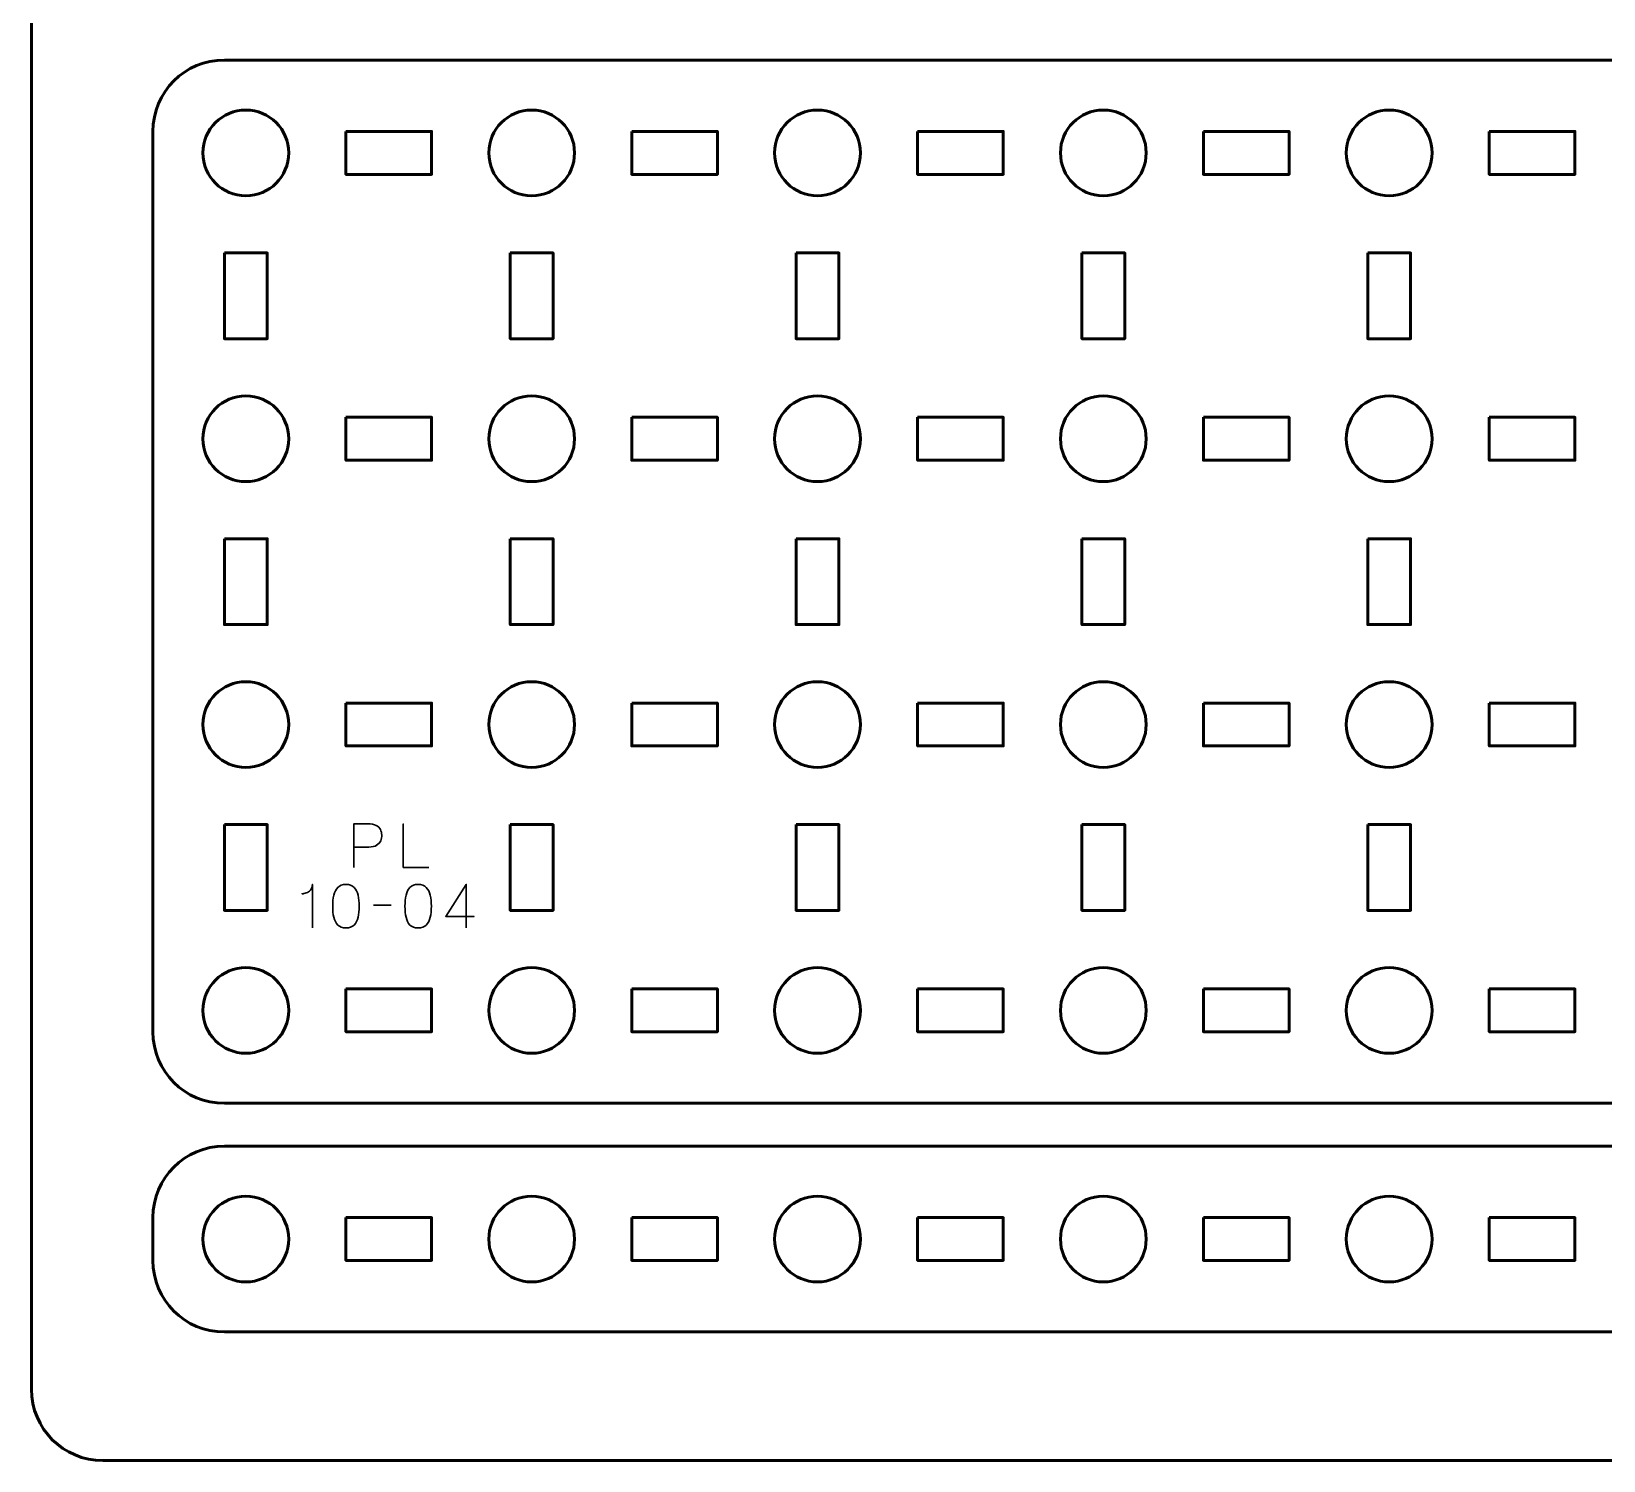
# Model space of a CAD drawing. Header units: centimetres. Extents: x -21 to 0, y -29.7 to 0.
# Drawn here: x -21 to -10, y -29.7 to -19.7 of the extents above; entities that cross this region are included whole.
import ezdxf

# ---------------------------------------------------------------- set-up
doc = ezdxf.new("R2010")
doc.units = ezdxf.units.CM
doc.header["$MEASUREMENT"] = 0
doc.layers.add('Layer 1', color=7, linetype='Continuous')

msp = doc.modelspace()

# ---------------------------------------------------------------- linework, layer by layer
at = {"layer": 'Layer 1', "color": 22, "lineweight": 53}
msp.add_open_spline([(-21.00003, -29.19996), (-21.00003, -29.19996), (-21.00003, -0.49992), (-21.00003, -0.49992), (-21.00003, -0.49992), (-21.00003, -0.22295), (-20.77694, 0.00004), (-20.49994, 0.00004), (-20.49994, 0.00004), (-20.49994, 0.00004), (-0.50008, 0.00004), (-0.50008, 0.00004), (-0.50008, 0.00004), (-0.22294, 0.00004), (0.00002, -0.22295), (0.00002, -0.49992), (0.00002, -0.49992), (0.00002, -0.49992), (0.00002, -29.19996), (0.00002, -29.19996), (0.00002, -29.19996), (0.00002, -29.47696), (-0.22294, -29.70005), (-0.50008, -29.70005), (-0.50008, -29.70005), (-0.50008, -29.70005), (-20.49994, -29.70005), (-20.49994, -29.70005), (-20.49994, -29.70005), (-20.77694, -29.70005), (-21.00003, -29.47696), (-21.00003, -29.19996)], degree=3, knots=[0, 0, 0, 0, 0.125, 0.125, 0.125, 0.125, 0.25, 0.25, 0.25, 0.25, 0.375, 0.375, 0.375, 0.375, 0.5, 0.5, 0.5, 0.5, 0.625, 0.625, 0.625, 0.625, 0.75, 0.75, 0.75, 0.75, 0.875, 0.875, 0.875, 0.875, 1, 1, 1, 1], dxfattribs=at)
at = {"layer": 'Layer 1', "color": 2, "lineweight": 53}
for points in [[(-19.64997, -19.90001), (-19.64997, -19.90001), (-1.35007, -19.90001), (-1.35007, -19.90001), (-1.35007, -19.90001), (-1.07307, -19.90001), (-0.84997, -20.1231), (-0.84997, -20.4001), (-0.84997, -20.4001), (-0.84997, -20.4001), (-0.84997, -26.70007), (-0.84997, -26.70007), (-0.84997, -26.70007), (-0.84997, -26.97704), (-1.07307, -27.20003), (-1.35007, -27.20003), (-1.35007, -27.20003), (-1.35007, -27.20003), (-19.64997, -27.20003), (-19.64997, -27.20003), (-19.64997, -27.20003), (-19.92697, -27.20003), (-20.15006, -26.97704), (-20.15006, -26.70007), (-20.15006, -26.70007), (-20.15006, -26.70007), (-20.15006, -20.4001), (-20.15006, -20.4001), (-20.15006, -20.4001), (-20.15006, -20.1231), (-19.92697, -19.90001), (-19.64997, -19.90001)], [(-19.65, -27.50001), (-19.65, -27.50001), (-1.35007, -27.50001), (-1.35007, -27.50001), (-1.35007, -27.50001), (-1.07307, -27.50001), (-0.84997, -27.7231), (-0.84997, -28.0001), (-0.84997, -28.0001), (-0.84997, -28.0001), (-0.84997, -28.30011), (-0.84997, -28.30011), (-0.84997, -28.30011), (-0.84997, -28.57707), (-1.07307, -28.80003), (-1.35007, -28.80003), (-1.35007, -28.80003), (-1.35007, -28.80003), (-19.65, -28.80003), (-19.65, -28.80003), (-19.65, -28.80003), (-19.927, -28.80003), (-20.15009, -28.57707), (-20.15009, -28.30011), (-20.15009, -28.30011), (-20.15009, -28.30011), (-20.15009, -28.0001), (-20.15009, -28.0001), (-20.15009, -28.0001), (-20.15009, -27.7231), (-19.927, -27.50001), (-19.65, -27.50001)]]:
    msp.add_open_spline(points, degree=3, knots=[0, 0, 0, 0, 0.125, 0.125, 0.125, 0.125, 0.25, 0.25, 0.25, 0.25, 0.375, 0.375, 0.375, 0.375, 0.5, 0.5, 0.5, 0.5, 0.625, 0.625, 0.625, 0.625, 0.75, 0.75, 0.75, 0.75, 0.875, 0.875, 0.875, 0.875, 1, 1, 1, 1], dxfattribs=at)
at = {"layer": 'Layer 1', "lineweight": 53}
for points in [[(-19.20003, -20.55004), (-19.20003, -20.71581), (-19.33426, -20.85004), (-19.50004, -20.85004), (-19.50004, -20.85004), (-19.6657, -20.85004), (-19.80004, -20.71581), (-19.80004, -20.55004), (-19.80004, -20.55004), (-19.80004, -20.38437), (-19.6657, -20.25003), (-19.50004, -20.25003), (-19.50004, -20.25003), (-19.33426, -20.25003), (-19.20003, -20.38437), (-19.20003, -20.55004)], [(-17.19996, -20.55004), (-17.19996, -20.71581), (-17.33433, -20.85004), (-17.49996, -20.85004), (-17.49996, -20.85004), (-17.66573, -20.85004), (-17.79996, -20.71581), (-17.79996, -20.55004), (-17.79996, -20.55004), (-17.79996, -20.38437), (-17.66573, -20.25003), (-17.49996, -20.25003), (-17.49996, -20.25003), (-17.33433, -20.25003), (-17.19996, -20.38437), (-17.19996, -20.55004)], [(-15.20004, -20.55004), (-15.20004, -20.71581), (-15.33437, -20.85004), (-15.50004, -20.85004), (-15.50004, -20.85004), (-15.66567, -20.85004), (-15.80004, -20.71581), (-15.80004, -20.55004), (-15.80004, -20.55004), (-15.80004, -20.38437), (-15.66567, -20.25003), (-15.50004, -20.25003), (-15.50004, -20.25003), (-15.33437, -20.25003), (-15.20004, -20.38437), (-15.20004, -20.55004)], [(-13.20007, -20.55004), (-13.20007, -20.71581), (-13.3343, -20.85004), (-13.50007, -20.85004), (-13.50007, -20.85004), (-13.66574, -20.85004), (-13.80007, -20.71581), (-13.80007, -20.55004), (-13.80007, -20.55004), (-13.80007, -20.38437), (-13.66574, -20.25003), (-13.50007, -20.25003), (-13.50007, -20.25003), (-13.3343, -20.25003), (-13.20007, -20.38437), (-13.20007, -20.55004)], [(-11.2, -20.55004), (-11.2, -20.71581), (-11.33437, -20.85004), (-11.5, -20.85004), (-11.5, -20.85004), (-11.66577, -20.85004), (-11.8, -20.71581), (-11.8, -20.55004), (-11.8, -20.55004), (-11.8, -20.38437), (-11.66577, -20.25003), (-11.5, -20.25003), (-11.5, -20.25003), (-11.33437, -20.25003), (-11.2, -20.38437), (-11.2, -20.55004)], [(-18.80002, -20.4001), (-18.80002, -20.4001), (-18.20001, -20.4001), (-18.20001, -20.4001), (-18.20001, -20.4001), (-18.20001, -20.4001), (-18.20001, -20.70011), (-18.20001, -20.70011), (-18.20001, -20.70011), (-18.20001, -20.70011), (-18.80002, -20.70011), (-18.80002, -20.70011), (-18.80002, -20.70011), (-18.80002, -20.70011), (-18.80002, -20.4001), (-18.80002, -20.4001)], [(-16.80005, -20.4001), (-16.80005, -20.4001), (-16.20006, -20.4001), (-16.20006, -20.4001), (-16.20006, -20.4001), (-16.20006, -20.4001), (-16.20006, -20.70011), (-16.20006, -20.70011), (-16.20006, -20.70011), (-16.20006, -20.70011), (-16.80005, -20.70011), (-16.80005, -20.70011), (-16.80005, -20.70011), (-16.80005, -20.70011), (-16.80005, -20.4001), (-16.80005, -20.4001)], [(-14.79999, -20.4001), (-14.79999, -20.4001), (-14.19998, -20.4001), (-14.19998, -20.4001), (-14.19998, -20.4001), (-14.19998, -20.4001), (-14.19998, -20.70011), (-14.19998, -20.70011), (-14.19998, -20.70011), (-14.19998, -20.70011), (-14.79999, -20.70011), (-14.79999, -20.70011), (-14.79999, -20.70011), (-14.79999, -20.70011), (-14.79999, -20.4001), (-14.79999, -20.4001)], [(-12.80002, -20.4001), (-12.80002, -20.4001), (-12.20001, -20.4001), (-12.20001, -20.4001), (-12.20001, -20.4001), (-12.20001, -20.4001), (-12.20001, -20.70011), (-12.20001, -20.70011), (-12.20001, -20.70011), (-12.20001, -20.70011), (-12.80002, -20.70011), (-12.80002, -20.70011), (-12.80002, -20.70011), (-12.80002, -20.70011), (-12.80002, -20.4001), (-12.80002, -20.4001)], [(-10.80009, -20.4001), (-10.80009, -20.4001), (-10.20008, -20.4001), (-10.20008, -20.4001), (-10.20008, -20.4001), (-10.20008, -20.4001), (-10.20008, -20.70011), (-10.20008, -20.70011), (-10.20008, -20.70011), (-10.20008, -20.70011), (-10.80009, -20.70011), (-10.80009, -20.70011), (-10.80009, -20.70011), (-10.80009, -20.70011), (-10.80009, -20.4001), (-10.80009, -20.4001)], [(-19.64997, -21.25005), (-19.64997, -21.25005), (-19.34996, -21.25005), (-19.34996, -21.25005), (-19.34996, -21.25005), (-19.34996, -21.25005), (-19.34996, -21.85006), (-19.34996, -21.85006), (-19.34996, -21.85006), (-19.34996, -21.85006), (-19.64997, -21.85006), (-19.64997, -21.85006), (-19.64997, -21.85006), (-19.64997, -21.85006), (-19.64997, -21.25005), (-19.64997, -21.25005)], [(-17.65003, -21.25005), (-17.65003, -21.25005), (-17.35003, -21.25005), (-17.35003, -21.25005), (-17.35003, -21.25005), (-17.35003, -21.25005), (-17.35003, -21.85006), (-17.35003, -21.85006), (-17.35003, -21.85006), (-17.35003, -21.85006), (-17.65003, -21.85006), (-17.65003, -21.85006), (-17.65003, -21.85006), (-17.65003, -21.85006), (-17.65003, -21.25005), (-17.65003, -21.25005)], [(-15.65011, -21.25005), (-15.65011, -21.25005), (-15.35011, -21.25005), (-15.35011, -21.25005), (-15.35011, -21.25005), (-15.35011, -21.25005), (-15.35011, -21.85006), (-15.35011, -21.85006), (-15.35011, -21.85006), (-15.35011, -21.85006), (-15.65011, -21.85006), (-15.65011, -21.85006), (-15.65011, -21.85006), (-15.65011, -21.85006), (-15.65011, -21.25005), (-15.65011, -21.25005)], [(-13.65, -21.25005), (-13.65, -21.25005), (-13.35, -21.25005), (-13.35, -21.25005), (-13.35, -21.25005), (-13.35, -21.25005), (-13.35, -21.85006), (-13.35, -21.85006), (-13.35, -21.85006), (-13.35, -21.85006), (-13.65, -21.85006), (-13.65, -21.85006), (-13.65, -21.85006), (-13.65, -21.85006), (-13.65, -21.25005), (-13.65, -21.25005)], [(-11.65007, -21.25005), (-11.65007, -21.25005), (-11.35007, -21.25005), (-11.35007, -21.25005), (-11.35007, -21.25005), (-11.35007, -21.25005), (-11.35007, -21.85006), (-11.35007, -21.85006), (-11.35007, -21.85006), (-11.35007, -21.85006), (-11.65007, -21.85006), (-11.65007, -21.85006), (-11.65007, -21.85006), (-11.65007, -21.85006), (-11.65007, -21.25005), (-11.65007, -21.25005)], [(-19.20003, -22.55011), (-19.20003, -22.71574), (-19.33426, -22.85011), (-19.50004, -22.85011), (-19.50004, -22.85011), (-19.6657, -22.85011), (-19.80004, -22.71574), (-19.80004, -22.55011), (-19.80004, -22.55011), (-19.80004, -22.38434), (-19.6657, -22.25011), (-19.50004, -22.25011), (-19.50004, -22.25011), (-19.33426, -22.25011), (-19.20003, -22.38434), (-19.20003, -22.55011)], [(-17.19996, -22.55011), (-17.19996, -22.71574), (-17.33433, -22.85011), (-17.49996, -22.85011), (-17.49996, -22.85011), (-17.66573, -22.85011), (-17.79996, -22.71574), (-17.79996, -22.55011), (-17.79996, -22.55011), (-17.79996, -22.38434), (-17.66573, -22.25011), (-17.49996, -22.25011), (-17.49996, -22.25011), (-17.33433, -22.25011), (-17.19996, -22.38434), (-17.19996, -22.55011)], [(-15.20004, -22.55011), (-15.20004, -22.71574), (-15.33437, -22.85011), (-15.50004, -22.85011), (-15.50004, -22.85011), (-15.66567, -22.85011), (-15.80004, -22.71574), (-15.80004, -22.55011), (-15.80004, -22.55011), (-15.80004, -22.38434), (-15.66567, -22.25011), (-15.50004, -22.25011), (-15.50004, -22.25011), (-15.33437, -22.25011), (-15.20004, -22.38434), (-15.20004, -22.55011)], [(-13.20007, -22.55011), (-13.20007, -22.71574), (-13.3343, -22.85011), (-13.50007, -22.85011), (-13.50007, -22.85011), (-13.66574, -22.85011), (-13.80007, -22.71574), (-13.80007, -22.55011), (-13.80007, -22.55011), (-13.80007, -22.38434), (-13.66574, -22.25011), (-13.50007, -22.25011), (-13.50007, -22.25011), (-13.3343, -22.25011), (-13.20007, -22.38434), (-13.20007, -22.55011)], [(-11.2, -22.55011), (-11.2, -22.71574), (-11.33437, -22.85011), (-11.5, -22.85011), (-11.5, -22.85011), (-11.66577, -22.85011), (-11.8, -22.71574), (-11.8, -22.55011), (-11.8, -22.55011), (-11.8, -22.38434), (-11.66577, -22.25011), (-11.5, -22.25011), (-11.5, -22.25011), (-11.33437, -22.25011), (-11.2, -22.38434), (-11.2, -22.55011)], [(-18.80002, -22.40004), (-18.80002, -22.40004), (-18.20001, -22.40004), (-18.20001, -22.40004), (-18.20001, -22.40004), (-18.20001, -22.40004), (-18.20001, -22.70004), (-18.20001, -22.70004), (-18.20001, -22.70004), (-18.20001, -22.70004), (-18.80002, -22.70004), (-18.80002, -22.70004), (-18.80002, -22.70004), (-18.80002, -22.70004), (-18.80002, -22.40004), (-18.80002, -22.40004)], [(-16.80005, -22.40004), (-16.80005, -22.40004), (-16.20006, -22.40004), (-16.20006, -22.40004), (-16.20006, -22.40004), (-16.20006, -22.40004), (-16.20006, -22.70004), (-16.20006, -22.70004), (-16.20006, -22.70004), (-16.20006, -22.70004), (-16.80005, -22.70004), (-16.80005, -22.70004), (-16.80005, -22.70004), (-16.80005, -22.70004), (-16.80005, -22.40004), (-16.80005, -22.40004)], [(-14.79999, -22.40004), (-14.79999, -22.40004), (-14.19998, -22.40004), (-14.19998, -22.40004), (-14.19998, -22.40004), (-14.19998, -22.40004), (-14.19998, -22.70004), (-14.19998, -22.70004), (-14.19998, -22.70004), (-14.19998, -22.70004), (-14.79999, -22.70004), (-14.79999, -22.70004), (-14.79999, -22.70004), (-14.79999, -22.70004), (-14.79999, -22.40004), (-14.79999, -22.40004)], [(-12.80002, -22.40004), (-12.80002, -22.40004), (-12.20001, -22.40004), (-12.20001, -22.40004), (-12.20001, -22.40004), (-12.20001, -22.40004), (-12.20001, -22.70004), (-12.20001, -22.70004), (-12.20001, -22.70004), (-12.20001, -22.70004), (-12.80002, -22.70004), (-12.80002, -22.70004), (-12.80002, -22.70004), (-12.80002, -22.70004), (-12.80002, -22.40004), (-12.80002, -22.40004)], [(-10.80009, -22.40004), (-10.80009, -22.40004), (-10.20008, -22.40004), (-10.20008, -22.40004), (-10.20008, -22.40004), (-10.20008, -22.40004), (-10.20008, -22.70004), (-10.20008, -22.70004), (-10.20008, -22.70004), (-10.20008, -22.70004), (-10.80009, -22.70004), (-10.80009, -22.70004), (-10.80009, -22.70004), (-10.80009, -22.70004), (-10.80009, -22.40004), (-10.80009, -22.40004)], [(-19.64997, -23.25002), (-19.64997, -23.25002), (-19.34996, -23.25002), (-19.34996, -23.25002), (-19.34996, -23.25002), (-19.34996, -23.25002), (-19.34996, -23.85001), (-19.34996, -23.85001), (-19.34996, -23.85001), (-19.34996, -23.85001), (-19.64997, -23.85001), (-19.64997, -23.85001), (-19.64997, -23.85001), (-19.64997, -23.85001), (-19.64997, -23.25002), (-19.64997, -23.25002)], [(-17.65003, -23.25002), (-17.65003, -23.25002), (-17.35003, -23.25002), (-17.35003, -23.25002), (-17.35003, -23.25002), (-17.35003, -23.25002), (-17.35003, -23.85001), (-17.35003, -23.85001), (-17.35003, -23.85001), (-17.35003, -23.85001), (-17.65003, -23.85001), (-17.65003, -23.85001), (-17.65003, -23.85001), (-17.65003, -23.85001), (-17.65003, -23.25002), (-17.65003, -23.25002)], [(-15.65011, -23.25002), (-15.65011, -23.25002), (-15.35011, -23.25002), (-15.35011, -23.25002), (-15.35011, -23.25002), (-15.35011, -23.25002), (-15.35011, -23.85001), (-15.35011, -23.85001), (-15.35011, -23.85001), (-15.35011, -23.85001), (-15.65011, -23.85001), (-15.65011, -23.85001), (-15.65011, -23.85001), (-15.65011, -23.85001), (-15.65011, -23.25002), (-15.65011, -23.25002)], [(-13.65, -23.25002), (-13.65, -23.25002), (-13.35, -23.25002), (-13.35, -23.25002), (-13.35, -23.25002), (-13.35, -23.25002), (-13.35, -23.85001), (-13.35, -23.85001), (-13.35, -23.85001), (-13.35, -23.85001), (-13.65, -23.85001), (-13.65, -23.85001), (-13.65, -23.85001), (-13.65, -23.85001), (-13.65, -23.25002), (-13.65, -23.25002)], [(-11.65007, -23.25002), (-11.65007, -23.25002), (-11.35007, -23.25002), (-11.35007, -23.25002), (-11.35007, -23.25002), (-11.35007, -23.25002), (-11.35007, -23.85001), (-11.35007, -23.85001), (-11.35007, -23.85001), (-11.35007, -23.85001), (-11.65007, -23.85001), (-11.65007, -23.85001), (-11.65007, -23.85001), (-11.65007, -23.85001), (-11.65007, -23.25002), (-11.65007, -23.25002)], [(-19.20003, -24.55003), (-19.20003, -24.7157), (-19.33426, -24.85003), (-19.50004, -24.85003), (-19.50004, -24.85003), (-19.6657, -24.85003), (-19.80004, -24.7157), (-19.80004, -24.55003), (-19.80004, -24.55003), (-19.80004, -24.3844), (-19.6657, -24.25003), (-19.50004, -24.25003), (-19.50004, -24.25003), (-19.33426, -24.25003), (-19.20003, -24.3844), (-19.20003, -24.55003)], [(-17.19996, -24.55003), (-17.19996, -24.7157), (-17.33433, -24.85003), (-17.49996, -24.85003), (-17.49996, -24.85003), (-17.66573, -24.85003), (-17.79996, -24.7157), (-17.79996, -24.55003), (-17.79996, -24.55003), (-17.79996, -24.3844), (-17.66573, -24.25003), (-17.49996, -24.25003), (-17.49996, -24.25003), (-17.33433, -24.25003), (-17.19996, -24.3844), (-17.19996, -24.55003)], [(-15.20004, -24.55003), (-15.20004, -24.7157), (-15.33437, -24.85003), (-15.50004, -24.85003), (-15.50004, -24.85003), (-15.66567, -24.85003), (-15.80004, -24.7157), (-15.80004, -24.55003), (-15.80004, -24.55003), (-15.80004, -24.3844), (-15.66567, -24.25003), (-15.50004, -24.25003), (-15.50004, -24.25003), (-15.33437, -24.25003), (-15.20004, -24.3844), (-15.20004, -24.55003)], [(-13.20007, -24.55003), (-13.20007, -24.7157), (-13.3343, -24.85003), (-13.50007, -24.85003), (-13.50007, -24.85003), (-13.66574, -24.85003), (-13.80007, -24.7157), (-13.80007, -24.55003), (-13.80007, -24.55003), (-13.80007, -24.3844), (-13.66574, -24.25003), (-13.50007, -24.25003), (-13.50007, -24.25003), (-13.3343, -24.25003), (-13.20007, -24.3844), (-13.20007, -24.55003)], [(-11.2, -24.55003), (-11.2, -24.7157), (-11.33437, -24.85003), (-11.5, -24.85003), (-11.5, -24.85003), (-11.66577, -24.85003), (-11.8, -24.7157), (-11.8, -24.55003), (-11.8, -24.55003), (-11.8, -24.3844), (-11.66577, -24.25003), (-11.5, -24.25003), (-11.5, -24.25003), (-11.33437, -24.25003), (-11.2, -24.3844), (-11.2, -24.55003)], [(-18.80002, -24.39996), (-18.80002, -24.39996), (-18.20001, -24.39996), (-18.20001, -24.39996), (-18.20001, -24.39996), (-18.20001, -24.39996), (-18.20001, -24.69996), (-18.20001, -24.69996), (-18.20001, -24.69996), (-18.20001, -24.69996), (-18.80002, -24.69996), (-18.80002, -24.69996), (-18.80002, -24.69996), (-18.80002, -24.69996), (-18.80002, -24.39996), (-18.80002, -24.39996)], [(-16.80005, -24.39996), (-16.80005, -24.39996), (-16.20006, -24.39996), (-16.20006, -24.39996), (-16.20006, -24.39996), (-16.20006, -24.39996), (-16.20006, -24.69996), (-16.20006, -24.69996), (-16.20006, -24.69996), (-16.20006, -24.69996), (-16.80005, -24.69996), (-16.80005, -24.69996), (-16.80005, -24.69996), (-16.80005, -24.69996), (-16.80005, -24.39996), (-16.80005, -24.39996)], [(-14.79999, -24.39996), (-14.79999, -24.39996), (-14.19998, -24.39996), (-14.19998, -24.39996), (-14.19998, -24.39996), (-14.19998, -24.39996), (-14.19998, -24.69996), (-14.19998, -24.69996), (-14.19998, -24.69996), (-14.19998, -24.69996), (-14.79999, -24.69996), (-14.79999, -24.69996), (-14.79999, -24.69996), (-14.79999, -24.69996), (-14.79999, -24.39996), (-14.79999, -24.39996)], [(-12.80002, -24.39996), (-12.80002, -24.39996), (-12.20001, -24.39996), (-12.20001, -24.39996), (-12.20001, -24.39996), (-12.20001, -24.39996), (-12.20001, -24.69996), (-12.20001, -24.69996), (-12.20001, -24.69996), (-12.20001, -24.69996), (-12.80002, -24.69996), (-12.80002, -24.69996), (-12.80002, -24.69996), (-12.80002, -24.69996), (-12.80002, -24.39996), (-12.80002, -24.39996)], [(-10.80009, -24.39996), (-10.80009, -24.39996), (-10.20008, -24.39996), (-10.20008, -24.39996), (-10.20008, -24.39996), (-10.20008, -24.39996), (-10.20008, -24.69996), (-10.20008, -24.69996), (-10.20008, -24.69996), (-10.20008, -24.69996), (-10.80009, -24.69996), (-10.80009, -24.69996), (-10.80009, -24.69996), (-10.80009, -24.69996), (-10.80009, -24.39996), (-10.80009, -24.39996)], [(-19.64997, -25.25008), (-19.64997, -25.25008), (-19.34996, -25.25008), (-19.34996, -25.25008), (-19.34996, -25.25008), (-19.34996, -25.25008), (-19.34996, -25.85009), (-19.34996, -25.85009), (-19.34996, -25.85009), (-19.34996, -25.85009), (-19.64997, -25.85009), (-19.64997, -25.85009), (-19.64997, -25.85009), (-19.64997, -25.85009), (-19.64997, -25.25008), (-19.64997, -25.25008)], [(-17.65003, -25.25008), (-17.65003, -25.25008), (-17.35003, -25.25008), (-17.35003, -25.25008), (-17.35003, -25.25008), (-17.35003, -25.25008), (-17.35003, -25.85009), (-17.35003, -25.85009), (-17.35003, -25.85009), (-17.35003, -25.85009), (-17.65003, -25.85009), (-17.65003, -25.85009), (-17.65003, -25.85009), (-17.65003, -25.85009), (-17.65003, -25.25008), (-17.65003, -25.25008)], [(-15.65011, -25.25008), (-15.65011, -25.25008), (-15.35011, -25.25008), (-15.35011, -25.25008), (-15.35011, -25.25008), (-15.35011, -25.25008), (-15.35011, -25.85009), (-15.35011, -25.85009), (-15.35011, -25.85009), (-15.35011, -25.85009), (-15.65011, -25.85009), (-15.65011, -25.85009), (-15.65011, -25.85009), (-15.65011, -25.85009), (-15.65011, -25.25008), (-15.65011, -25.25008)], [(-13.65, -25.25008), (-13.65, -25.25008), (-13.35, -25.25008), (-13.35, -25.25008), (-13.35, -25.25008), (-13.35, -25.25008), (-13.35, -25.85009), (-13.35, -25.85009), (-13.35, -25.85009), (-13.35, -25.85009), (-13.65, -25.85009), (-13.65, -25.85009), (-13.65, -25.85009), (-13.65, -25.85009), (-13.65, -25.25008), (-13.65, -25.25008)], [(-11.65007, -25.25008), (-11.65007, -25.25008), (-11.35007, -25.25008), (-11.35007, -25.25008), (-11.35007, -25.25008), (-11.35007, -25.25008), (-11.35007, -25.85009), (-11.35007, -25.85009), (-11.35007, -25.85009), (-11.35007, -25.85009), (-11.65007, -25.85009), (-11.65007, -25.85009), (-11.65007, -25.85009), (-11.65007, -25.85009), (-11.65007, -25.25008), (-11.65007, -25.25008)], [(-19.20003, -26.55), (-19.20003, -26.71577), (-19.33426, -26.85), (-19.50004, -26.85), (-19.50004, -26.85), (-19.6657, -26.85), (-19.80004, -26.71577), (-19.80004, -26.55), (-19.80004, -26.55), (-19.80004, -26.38433), (-19.6657, -26.25), (-19.50004, -26.25), (-19.50004, -26.25), (-19.33426, -26.25), (-19.20003, -26.38433), (-19.20003, -26.55)], [(-17.19996, -26.55), (-17.19996, -26.71577), (-17.33433, -26.85), (-17.49996, -26.85), (-17.49996, -26.85), (-17.66573, -26.85), (-17.79996, -26.71577), (-17.79996, -26.55), (-17.79996, -26.55), (-17.79996, -26.38433), (-17.66573, -26.25), (-17.49996, -26.25), (-17.49996, -26.25), (-17.33433, -26.25), (-17.19996, -26.38433), (-17.19996, -26.55)], [(-15.20004, -26.55), (-15.20004, -26.71577), (-15.33437, -26.85), (-15.50004, -26.85), (-15.50004, -26.85), (-15.66567, -26.85), (-15.80004, -26.71577), (-15.80004, -26.55), (-15.80004, -26.55), (-15.80004, -26.38433), (-15.66567, -26.25), (-15.50004, -26.25), (-15.50004, -26.25), (-15.33437, -26.25), (-15.20004, -26.38433), (-15.20004, -26.55)], [(-13.20007, -26.55), (-13.20007, -26.71577), (-13.3343, -26.85), (-13.50007, -26.85), (-13.50007, -26.85), (-13.66574, -26.85), (-13.80007, -26.71577), (-13.80007, -26.55), (-13.80007, -26.55), (-13.80007, -26.38433), (-13.66574, -26.25), (-13.50007, -26.25), (-13.50007, -26.25), (-13.3343, -26.25), (-13.20007, -26.38433), (-13.20007, -26.55)], [(-11.2, -26.55), (-11.2, -26.71577), (-11.33437, -26.85), (-11.5, -26.85), (-11.5, -26.85), (-11.66577, -26.85), (-11.8, -26.71577), (-11.8, -26.55), (-11.8, -26.55), (-11.8, -26.38433), (-11.66577, -26.25), (-11.5, -26.25), (-11.5, -26.25), (-11.33437, -26.25), (-11.2, -26.38433), (-11.2, -26.55)], [(-18.80002, -26.40007), (-18.80002, -26.40007), (-18.20001, -26.40007), (-18.20001, -26.40007), (-18.20001, -26.40007), (-18.20001, -26.40007), (-18.20001, -26.70007), (-18.20001, -26.70007), (-18.20001, -26.70007), (-18.20001, -26.70007), (-18.80002, -26.70007), (-18.80002, -26.70007), (-18.80002, -26.70007), (-18.80002, -26.70007), (-18.80002, -26.40007), (-18.80002, -26.40007)], [(-16.80005, -26.40007), (-16.80005, -26.40007), (-16.20006, -26.40007), (-16.20006, -26.40007), (-16.20006, -26.40007), (-16.20006, -26.40007), (-16.20006, -26.70007), (-16.20006, -26.70007), (-16.20006, -26.70007), (-16.20006, -26.70007), (-16.80005, -26.70007), (-16.80005, -26.70007), (-16.80005, -26.70007), (-16.80005, -26.70007), (-16.80005, -26.40007), (-16.80005, -26.40007)], [(-14.79999, -26.40007), (-14.79999, -26.40007), (-14.19998, -26.40007), (-14.19998, -26.40007), (-14.19998, -26.40007), (-14.19998, -26.40007), (-14.19998, -26.70007), (-14.19998, -26.70007), (-14.19998, -26.70007), (-14.19998, -26.70007), (-14.79999, -26.70007), (-14.79999, -26.70007), (-14.79999, -26.70007), (-14.79999, -26.70007), (-14.79999, -26.40007), (-14.79999, -26.40007)], [(-12.80002, -26.40007), (-12.80002, -26.40007), (-12.20001, -26.40007), (-12.20001, -26.40007), (-12.20001, -26.40007), (-12.20001, -26.40007), (-12.20001, -26.70007), (-12.20001, -26.70007), (-12.20001, -26.70007), (-12.20001, -26.70007), (-12.80002, -26.70007), (-12.80002, -26.70007), (-12.80002, -26.70007), (-12.80002, -26.70007), (-12.80002, -26.40007), (-12.80002, -26.40007)], [(-10.80009, -26.40007), (-10.80009, -26.40007), (-10.20008, -26.40007), (-10.20008, -26.40007), (-10.20008, -26.40007), (-10.20008, -26.40007), (-10.20008, -26.70007), (-10.20008, -26.70007), (-10.20008, -26.70007), (-10.20008, -26.70007), (-10.80009, -26.70007), (-10.80009, -26.70007), (-10.80009, -26.70007), (-10.80009, -26.70007), (-10.80009, -26.40007), (-10.80009, -26.40007)], [(-19.20006, -28.15003), (-19.20006, -28.31581), (-19.33429, -28.45004), (-19.50007, -28.45004), (-19.50007, -28.45004), (-19.66573, -28.45004), (-19.80007, -28.31581), (-19.80007, -28.15003), (-19.80007, -28.15003), (-19.80007, -27.98437), (-19.66573, -27.85003), (-19.50007, -27.85003), (-19.50007, -27.85003), (-19.33429, -27.85003), (-19.20006, -27.98437), (-19.20006, -28.15003)], [(-17.19999, -28.15003), (-17.19999, -28.31581), (-17.33436, -28.45004), (-17.49999, -28.45004), (-17.49999, -28.45004), (-17.66576, -28.45004), (-17.79999, -28.31581), (-17.79999, -28.15003), (-17.79999, -28.15003), (-17.79999, -27.98437), (-17.66576, -27.85003), (-17.49999, -27.85003), (-17.49999, -27.85003), (-17.33436, -27.85003), (-17.19999, -27.98437), (-17.19999, -28.15003)], [(-15.20006, -28.15003), (-15.20006, -28.31581), (-15.33439, -28.45004), (-15.50006, -28.45004), (-15.50006, -28.45004), (-15.66569, -28.45004), (-15.80006, -28.31581), (-15.80006, -28.15003), (-15.80006, -28.15003), (-15.80006, -27.98437), (-15.66569, -27.85003), (-15.50006, -27.85003), (-15.50006, -27.85003), (-15.33439, -27.85003), (-15.20006, -27.98437), (-15.20006, -28.15003)], [(-13.20009, -28.15003), (-13.20009, -28.31581), (-13.33432, -28.45004), (-13.50009, -28.45004), (-13.50009, -28.45004), (-13.66576, -28.45004), (-13.80009, -28.31581), (-13.80009, -28.15003), (-13.80009, -28.15003), (-13.80009, -27.98437), (-13.66576, -27.85003), (-13.50009, -27.85003), (-13.50009, -27.85003), (-13.33432, -27.85003), (-13.20009, -27.98437), (-13.20009, -28.15003)], [(-11.20002, -28.15003), (-11.20002, -28.31581), (-11.33439, -28.45004), (-11.50002, -28.45004), (-11.50002, -28.45004), (-11.66579, -28.45004), (-11.80002, -28.31581), (-11.80002, -28.15003), (-11.80002, -28.15003), (-11.80002, -27.98437), (-11.66579, -27.85003), (-11.50002, -27.85003), (-11.50002, -27.85003), (-11.33439, -27.85003), (-11.20002, -27.98437), (-11.20002, -28.15003)], [(-18.80005, -28.0001), (-18.80005, -28.0001), (-18.20004, -28.0001), (-18.20004, -28.0001), (-18.20004, -28.0001), (-18.20004, -28.0001), (-18.20004, -28.30011), (-18.20004, -28.30011), (-18.20004, -28.30011), (-18.20004, -28.30011), (-18.80005, -28.30011), (-18.80005, -28.30011), (-18.80005, -28.30011), (-18.80005, -28.30011), (-18.80005, -28.0001), (-18.80005, -28.0001)], [(-16.80008, -28.0001), (-16.80008, -28.0001), (-16.20008, -28.0001), (-16.20008, -28.0001), (-16.20008, -28.0001), (-16.20008, -28.0001), (-16.20008, -28.30011), (-16.20008, -28.30011), (-16.20008, -28.30011), (-16.20008, -28.30011), (-16.80008, -28.30011), (-16.80008, -28.30011), (-16.80008, -28.30011), (-16.80008, -28.30011), (-16.80008, -28.0001), (-16.80008, -28.0001)], [(-14.80001, -28.0001), (-14.80001, -28.0001), (-14.2, -28.0001), (-14.2, -28.0001), (-14.2, -28.0001), (-14.2, -28.0001), (-14.2, -28.30011), (-14.2, -28.30011), (-14.2, -28.30011), (-14.2, -28.30011), (-14.80001, -28.30011), (-14.80001, -28.30011), (-14.80001, -28.30011), (-14.80001, -28.30011), (-14.80001, -28.0001), (-14.80001, -28.0001)], [(-12.80004, -28.0001), (-12.80004, -28.0001), (-12.20003, -28.0001), (-12.20003, -28.0001), (-12.20003, -28.0001), (-12.20003, -28.0001), (-12.20003, -28.30011), (-12.20003, -28.30011), (-12.20003, -28.30011), (-12.20003, -28.30011), (-12.80004, -28.30011), (-12.80004, -28.30011), (-12.80004, -28.30011), (-12.80004, -28.30011), (-12.80004, -28.0001), (-12.80004, -28.0001)], [(-10.80011, -28.0001), (-10.80011, -28.0001), (-10.2001, -28.0001), (-10.2001, -28.0001), (-10.2001, -28.0001), (-10.2001, -28.0001), (-10.2001, -28.30011), (-10.2001, -28.30011), (-10.2001, -28.30011), (-10.2001, -28.30011), (-10.80011, -28.30011), (-10.80011, -28.30011), (-10.80011, -28.30011), (-10.80011, -28.30011), (-10.80011, -28.0001), (-10.80011, -28.0001)]]:
    msp.add_open_spline(points, degree=3, knots=[0, 0, 0, 0, 0.25, 0.25, 0.25, 0.25, 0.5, 0.5, 0.5, 0.5, 0.75, 0.75, 0.75, 0.75, 1, 1, 1, 1], dxfattribs=at)
at = {"layer": 'Layer 1', "color": 40, "lineweight": 30}
for points, knots in [([(-18.7446, -25.55009), (-18.7446, -25.55009), (-18.7446, -25.24486), (-18.7446, -25.24486), (-18.7446, -25.24486), (-18.7446, -25.24486), (-18.6473, -25.24486), (-18.6473, -25.24486), (-18.6473, -25.24486), (-18.62169, -25.24514), (-18.60169, -25.24885), (-18.5875, -25.25601), (-18.5875, -25.25601), (-18.57361, -25.26331), (-18.5638, -25.27284), (-18.55815, -25.28469), (-18.55815, -25.28469), (-18.55265, -25.29654), (-18.54962, -25.30935), (-18.54905, -25.32311), (-18.54905, -25.32311), (-18.54838, -25.33718), (-18.55071, -25.35055), (-18.55621, -25.36322), (-18.55621, -25.36322), (-18.56175, -25.37592), (-18.57124, -25.38636), (-18.58447, -25.39451), (-18.58447, -25.39451), (-18.59798, -25.40262), (-18.61619, -25.40679), (-18.63933, -25.40703), (-18.63933, -25.40703), (-18.63933, -25.40703), (-18.7446, -25.40703), (-18.7446, -25.40703), (-18.7446, -25.40703), (-18.7446, -25.40703), (-18.63933, -25.40703), (-18.63933, -25.40703), (-18.63933, -25.40703), (-18.61657, -25.40679), (-18.59855, -25.40262), (-18.58504, -25.39451), (-18.58504, -25.39451), (-18.57166, -25.38636), (-18.56214, -25.37592), (-18.5565, -25.36322), (-18.5565, -25.36322), (-18.55099, -25.35055), (-18.54852, -25.33718), (-18.54905, -25.32311), (-18.54905, -25.32311), (-18.54962, -25.30935), (-18.55265, -25.29654), (-18.55829, -25.28469), (-18.55829, -25.28469), (-18.56408, -25.27284), (-18.57399, -25.26331), (-18.58793, -25.25601), (-18.58793, -25.25601), (-18.60211, -25.24885), (-18.62197, -25.24514), (-18.6473, -25.24486), (-18.6473, -25.24486), (-18.6473, -25.24486), (-18.7446, -25.24486), (-18.7446, -25.24486), (-18.7446, -25.24486), (-18.7446, -25.24486), (-18.7446, -25.55009), (-18.7446, -25.55009)], [0, 0, 0, 0, 0.05555556, 0.05555556, 0.05555556, 0.05555556, 0.11111111, 0.11111111, 0.11111111, 0.11111111, 0.16666667, 0.16666667, 0.16666667, 0.16666667, 0.22222222, 0.22222222, 0.22222222, 0.22222222, 0.27777778, 0.27777778, 0.27777778, 0.27777778, 0.33333333, 0.33333333, 0.33333333, 0.33333333, 0.38888889, 0.38888889, 0.38888889, 0.38888889, 0.44444444, 0.44444444, 0.44444444, 0.44444444, 0.5, 0.5, 0.5, 0.5, 0.55555556, 0.55555556, 0.55555556, 0.55555556, 0.61111111, 0.61111111, 0.61111111, 0.61111111, 0.66666667, 0.66666667, 0.66666667, 0.66666667, 0.72222222, 0.72222222, 0.72222222, 0.72222222, 0.77777778, 0.77777778, 0.77777778, 0.77777778, 0.83333333, 0.83333333, 0.83333333, 0.83333333, 0.88888889, 0.88888889, 0.88888889, 0.88888889, 0.94444444, 0.94444444, 0.94444444, 0.94444444, 1, 1, 1, 1]), ([(-18.21998, -25.55009), (-18.21998, -25.55009), (-18.39817, -25.55009), (-18.39817, -25.55009), (-18.39817, -25.55009), (-18.39817, -25.55009), (-18.39817, -25.24486), (-18.39817, -25.24486), (-18.39817, -25.24486), (-18.39817, -25.24486), (-18.39817, -25.55009), (-18.39817, -25.55009), (-18.39817, -25.55009), (-18.39817, -25.55009), (-18.21998, -25.55009), (-18.21998, -25.55009)], [0, 0, 0, 0, 0.25, 0.25, 0.25, 0.25, 0.5, 0.5, 0.5, 0.5, 0.75, 0.75, 0.75, 0.75, 1, 1, 1, 1]), ([(-19.03384, -25.97342), (-19.03384, -25.97342), (-19.03384, -25.6682), (-19.03384, -25.6682), (-19.03384, -25.6682), (-19.0344, -25.68541), (-19.03895, -25.69878), (-19.04777, -25.70817), (-19.04777, -25.70817), (-19.05659, -25.71766), (-19.06665, -25.72429), (-19.07769, -25.72799), (-19.07769, -25.72799), (-19.08898, -25.73184), (-19.09836, -25.73392), (-19.10581, -25.7342), (-19.10581, -25.7342), (-19.09836, -25.73392), (-19.08898, -25.73184), (-19.07769, -25.72799), (-19.07769, -25.72799), (-19.06665, -25.72429), (-19.05659, -25.71766), (-19.04777, -25.70817), (-19.04777, -25.70817), (-19.03895, -25.69878), (-19.0344, -25.68541), (-19.03384, -25.6682), (-19.03384, -25.6682), (-19.03384, -25.6682), (-19.03384, -25.97342), (-19.03384, -25.97342)], [0, 0, 0, 0, 0.125, 0.125, 0.125, 0.125, 0.25, 0.25, 0.25, 0.25, 0.375, 0.375, 0.375, 0.375, 0.5, 0.5, 0.5, 0.5, 0.625, 0.625, 0.625, 0.625, 0.75, 0.75, 0.75, 0.75, 0.875, 0.875, 0.875, 0.875, 1, 1, 1, 1]), ([(-18.79945, -25.97342), (-18.77494, -25.97314), (-18.75592, -25.96626), (-18.74241, -25.95275), (-18.74241, -25.95275), (-18.72904, -25.93923), (-18.71966, -25.92107), (-18.71443, -25.89803), (-18.71443, -25.89803), (-18.70932, -25.87517), (-18.70685, -25.84952), (-18.70713, -25.82102), (-18.70713, -25.82102), (-18.70685, -25.7929), (-18.70932, -25.76726), (-18.71443, -25.74425), (-18.71443, -25.74425), (-18.71966, -25.7215), (-18.72904, -25.70333), (-18.74241, -25.68954), (-18.74241, -25.68954), (-18.75592, -25.67603), (-18.77494, -25.66901), (-18.79945, -25.66858), (-18.79945, -25.66858), (-18.82411, -25.66901), (-18.84313, -25.67603), (-18.8565, -25.68954), (-18.8565, -25.68954), (-18.87001, -25.70333), (-18.87925, -25.7215), (-18.88433, -25.74425), (-18.88433, -25.74425), (-18.88959, -25.76726), (-18.89206, -25.7929), (-18.89163, -25.82102), (-18.89163, -25.82102), (-18.89206, -25.84952), (-18.88959, -25.87517), (-18.88433, -25.89803), (-18.88433, -25.89803), (-18.87925, -25.92107), (-18.87001, -25.93923), (-18.8565, -25.95275), (-18.8565, -25.95275), (-18.84313, -25.96626), (-18.82411, -25.97314), (-18.79945, -25.97342)], [0, 0, 0, 0, 0.08333333, 0.08333333, 0.08333333, 0.08333333, 0.16666667, 0.16666667, 0.16666667, 0.16666667, 0.25, 0.25, 0.25, 0.25, 0.33333333, 0.33333333, 0.33333333, 0.33333333, 0.41666667, 0.41666667, 0.41666667, 0.41666667, 0.5, 0.5, 0.5, 0.5, 0.58333333, 0.58333333, 0.58333333, 0.58333333, 0.66666667, 0.66666667, 0.66666667, 0.66666667, 0.75, 0.75, 0.75, 0.75, 0.83333333, 0.83333333, 0.83333333, 0.83333333, 0.91666667, 0.91666667, 0.91666667, 0.91666667, 1, 1, 1, 1]), ([(-18.79945, -25.97342), (-18.77494, -25.97314), (-18.75592, -25.96626), (-18.74241, -25.95275), (-18.74241, -25.95275), (-18.72904, -25.93923), (-18.71966, -25.92107), (-18.71443, -25.89803), (-18.71443, -25.89803), (-18.70932, -25.87517), (-18.70685, -25.84952), (-18.70713, -25.82102), (-18.70713, -25.82102), (-18.70685, -25.7929), (-18.70932, -25.76726), (-18.71443, -25.74425), (-18.71443, -25.74425), (-18.71966, -25.7215), (-18.72904, -25.70333), (-18.74241, -25.68954), (-18.74241, -25.68954), (-18.75592, -25.67603), (-18.77494, -25.66901), (-18.79945, -25.66858), (-18.79945, -25.66858), (-18.82411, -25.66901), (-18.84313, -25.67603), (-18.8565, -25.68954), (-18.8565, -25.68954), (-18.87001, -25.70333), (-18.87925, -25.7215), (-18.88433, -25.74425), (-18.88433, -25.74425), (-18.88959, -25.76726), (-18.89206, -25.7929), (-18.89163, -25.82102), (-18.89163, -25.82102), (-18.89206, -25.84952), (-18.88959, -25.87517), (-18.88433, -25.89803), (-18.88433, -25.89803), (-18.87925, -25.92107), (-18.87001, -25.93923), (-18.8565, -25.95275), (-18.8565, -25.95275), (-18.84313, -25.96626), (-18.82411, -25.97314), (-18.79945, -25.97342)], [0, 0, 0, 0, 0.08333333, 0.08333333, 0.08333333, 0.08333333, 0.16666667, 0.16666667, 0.16666667, 0.16666667, 0.25, 0.25, 0.25, 0.25, 0.33333333, 0.33333333, 0.33333333, 0.33333333, 0.41666667, 0.41666667, 0.41666667, 0.41666667, 0.5, 0.5, 0.5, 0.5, 0.58333333, 0.58333333, 0.58333333, 0.58333333, 0.66666667, 0.66666667, 0.66666667, 0.66666667, 0.75, 0.75, 0.75, 0.75, 0.83333333, 0.83333333, 0.83333333, 0.83333333, 0.91666667, 0.91666667, 0.91666667, 0.91666667, 1, 1, 1, 1]), ([(-18.29428, -25.97342), (-18.26972, -25.97314), (-18.25071, -25.96626), (-18.2372, -25.95275), (-18.2372, -25.95275), (-18.22386, -25.93923), (-18.21448, -25.92107), (-18.20922, -25.89803), (-18.20922, -25.89803), (-18.20414, -25.87517), (-18.20167, -25.84952), (-18.20192, -25.82102), (-18.20192, -25.82102), (-18.20167, -25.7929), (-18.20414, -25.76726), (-18.20922, -25.74425), (-18.20922, -25.74425), (-18.21448, -25.7215), (-18.22386, -25.70333), (-18.2372, -25.68954), (-18.2372, -25.68954), (-18.25071, -25.67603), (-18.26972, -25.66901), (-18.29428, -25.66858), (-18.29428, -25.66858), (-18.31894, -25.66901), (-18.33795, -25.67603), (-18.35132, -25.68954), (-18.35132, -25.68954), (-18.36483, -25.70333), (-18.37404, -25.7215), (-18.37915, -25.74425), (-18.37915, -25.74425), (-18.38438, -25.76726), (-18.38688, -25.7929), (-18.38646, -25.82102), (-18.38646, -25.82102), (-18.38688, -25.84952), (-18.38438, -25.87517), (-18.37915, -25.89803), (-18.37915, -25.89803), (-18.37404, -25.92107), (-18.36483, -25.93923), (-18.35132, -25.95275), (-18.35132, -25.95275), (-18.33795, -25.96626), (-18.31894, -25.97314), (-18.29428, -25.97342)], [0, 0, 0, 0, 0.08333333, 0.08333333, 0.08333333, 0.08333333, 0.16666667, 0.16666667, 0.16666667, 0.16666667, 0.25, 0.25, 0.25, 0.25, 0.33333333, 0.33333333, 0.33333333, 0.33333333, 0.41666667, 0.41666667, 0.41666667, 0.41666667, 0.5, 0.5, 0.5, 0.5, 0.58333333, 0.58333333, 0.58333333, 0.58333333, 0.66666667, 0.66666667, 0.66666667, 0.66666667, 0.75, 0.75, 0.75, 0.75, 0.83333333, 0.83333333, 0.83333333, 0.83333333, 0.91666667, 0.91666667, 0.91666667, 0.91666667, 1, 1, 1, 1]), ([(-18.29428, -25.97342), (-18.26972, -25.97314), (-18.25071, -25.96626), (-18.2372, -25.95275), (-18.2372, -25.95275), (-18.22386, -25.93923), (-18.21448, -25.92107), (-18.20922, -25.89803), (-18.20922, -25.89803), (-18.20414, -25.87517), (-18.20167, -25.84952), (-18.20192, -25.82102), (-18.20192, -25.82102), (-18.20167, -25.7929), (-18.20414, -25.76726), (-18.20922, -25.74425), (-18.20922, -25.74425), (-18.21448, -25.7215), (-18.22386, -25.70333), (-18.2372, -25.68954), (-18.2372, -25.68954), (-18.25071, -25.67603), (-18.26972, -25.66901), (-18.29428, -25.66858), (-18.29428, -25.66858), (-18.31894, -25.66901), (-18.33795, -25.67603), (-18.35132, -25.68954), (-18.35132, -25.68954), (-18.36483, -25.70333), (-18.37404, -25.7215), (-18.37915, -25.74425), (-18.37915, -25.74425), (-18.38438, -25.76726), (-18.38688, -25.7929), (-18.38646, -25.82102), (-18.38646, -25.82102), (-18.38688, -25.84952), (-18.38438, -25.87517), (-18.37915, -25.89803), (-18.37915, -25.89803), (-18.37404, -25.92107), (-18.36483, -25.93923), (-18.35132, -25.95275), (-18.35132, -25.95275), (-18.33795, -25.96626), (-18.31894, -25.97314), (-18.29428, -25.97342)], [0, 0, 0, 0, 0.08333333, 0.08333333, 0.08333333, 0.08333333, 0.16666667, 0.16666667, 0.16666667, 0.16666667, 0.25, 0.25, 0.25, 0.25, 0.33333333, 0.33333333, 0.33333333, 0.33333333, 0.41666667, 0.41666667, 0.41666667, 0.41666667, 0.5, 0.5, 0.5, 0.5, 0.58333333, 0.58333333, 0.58333333, 0.58333333, 0.66666667, 0.66666667, 0.66666667, 0.66666667, 0.75, 0.75, 0.75, 0.75, 0.83333333, 0.83333333, 0.83333333, 0.83333333, 0.91666667, 0.91666667, 0.91666667, 0.91666667, 1, 1, 1, 1]), ([(-17.95734, -25.97342), (-17.95734, -25.97342), (-17.95734, -25.6682), (-17.95734, -25.6682), (-17.95734, -25.6682), (-17.95734, -25.6682), (-18.1012, -25.8921), (-18.1012, -25.8921), (-18.1012, -25.8921), (-18.1012, -25.8921), (-17.90319, -25.8921), (-17.90319, -25.8921), (-17.90319, -25.8921), (-17.90319, -25.8921), (-18.1012, -25.8921), (-18.1012, -25.8921), (-18.1012, -25.8921), (-18.1012, -25.8921), (-17.95734, -25.6682), (-17.95734, -25.6682), (-17.95734, -25.6682), (-17.95734, -25.6682), (-17.95734, -25.97342), (-17.95734, -25.97342)], [0, 0, 0, 0, 0.16666667, 0.16666667, 0.16666667, 0.16666667, 0.33333333, 0.33333333, 0.33333333, 0.33333333, 0.5, 0.5, 0.5, 0.5, 0.66666667, 0.66666667, 0.66666667, 0.66666667, 0.83333333, 0.83333333, 0.83333333, 0.83333333, 1, 1, 1, 1])]:
    msp.add_open_spline(points, degree=3, knots=knots, dxfattribs=at)
msp.add_open_spline([(-18.60638, -25.81386), (-18.60638, -25.81386), (-18.48319, -25.81386), (-18.48319, -25.81386)], degree=3, dxfattribs=at)

doc.saveas('drawing.dxf')
